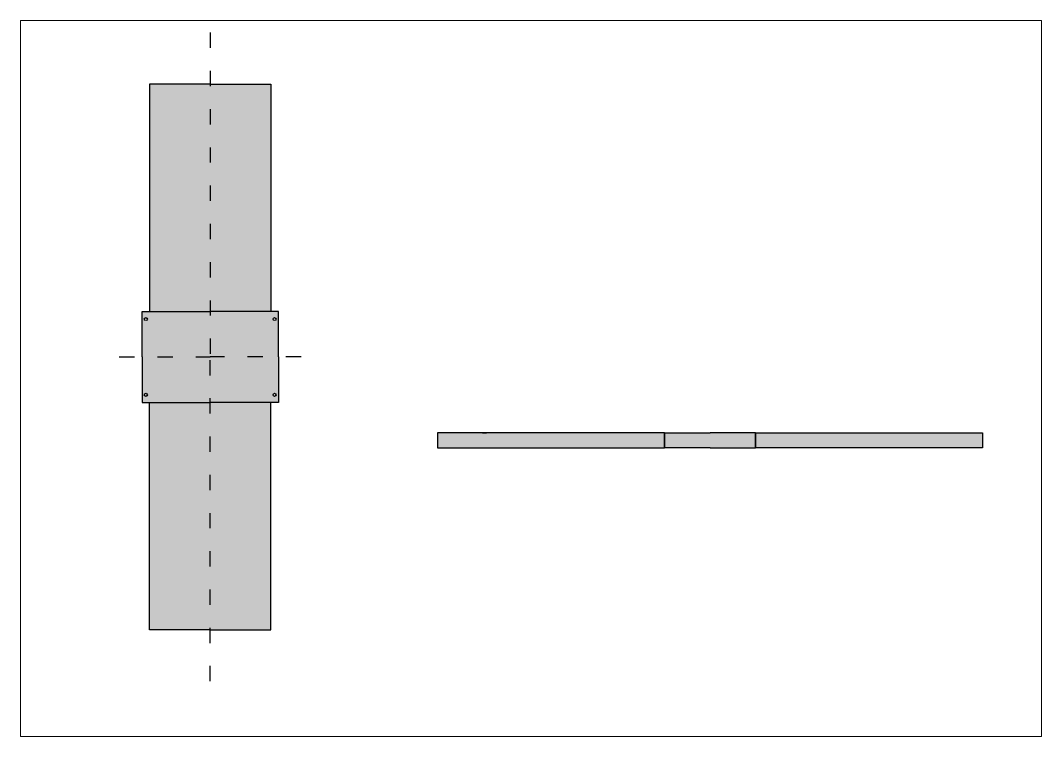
# Paper-space layout 'mid' of a CAD drawing. Header units: millimetres. Extents: x 29 to 262, y 20 to 183.
# The model-space entities are those that its viewports show. They can reach past a viewport. Long polylines and large blocks are cut down to what shows.
import ezdxf

# ---------------------------------------------------------------- set-up
doc = ezdxf.new("R2010")
doc.units = ezdxf.units.MM
doc.linetypes.add('ACAD_ISO03W100', pattern=[30, 12, -18])
doc.layers.add('middle', color=190, linetype='Continuous')
doc.layers.add('supports', color=90, linetype='Continuous')

msp = doc.modelspace()

# ---------------------------------------------------------------- hatches: boundary and pattern name
at = {"layer": 'middle', "lineweight": 140, "transparency": 33554457}
h = msp.add_hatch(color=256, dxfattribs=at)
h.paths.add_polyline_path([(24, 37), (20, 37), (20, 22), (24, 22)])
h.paths.add_polyline_path([(20, 37), (16, 37), (16, 22), (20, 22)])
h.paths.add_polyline_path([(24, 58), (20, 58), (20, 43), (24, 43)])
h.paths.add_polyline_path([(20, 58), (16, 58), (16, 43), (20, 43)])
at = {"layer": 'middle', "lineweight": 140, "true_color": 0xd19cc7, "transparency": 33554523}
h = msp.add_hatch(color=9, dxfattribs=at)
h.paths.add_polyline_path([(20, 43), (15.5, 43), (15.5, 40), (20, 40)])
h.paths.add_polyline_path([(15.65, 42.5, -1), (15.85, 42.5, -1)], flags=16)
h.paths.add_polyline_path([(24.5, 43), (24, 43), (20, 43), (20, 40), (24.5, 40)])
h.paths.add_polyline_path([(24.15, 42.5, -1), (24.35, 42.5, -1)], flags=16)
h.paths.add_polyline_path([(24.5, 40), (20, 40), (20, 37), (24.5, 37)])
h.paths.add_polyline_path([(24.35, 37.5, -1), (24.15, 37.5, -1)], flags=16)
h.paths.add_polyline_path([(20, 40), (15.5, 40), (15.5, 37), (20, 37)])
h.paths.add_polyline_path([(15.85, 37.5, -1), (15.65, 37.5, -1)], flags=16)
at = {"layer": 'middle', "transparency": 33554457}
h = msp.add_hatch(color=256, dxfattribs=at)
h.paths.add_polyline_path([(50, 35), (35, 35), (35, 34), (50, 34)])
h.paths.add_polyline_path([(71, 35), (56, 35), (56, 34), (71, 34)])
at = {"layer": 'middle', "true_color": 0xd19cc7, "transparency": 33554523}
msp.add_hatch(color=9, dxfattribs=at).paths.add_polyline_path([(56, 35), (53, 35), (50, 35), (50, 34), (53, 34), (56, 34)])

# ---------------------------------------------------------------- linework, layer by layer
at = {"layer": 'middle', "linetype": 'ACAD_ISO03W100', "transparency": 33554664}
for p in [(20, 61.4), (20, 61.4), (14, 40), (14, 40), (20, 18.6), (26, 40)]:
    msp.add_line(p, (20, 40), dxfattribs=at)
at = {"layer": 'middle', "transparency": 33554664}
for p, q in [((15.5, 43), (16, 43)), ((24.5, 43), (24, 43)), ((15.5, 37), (16, 37)), ((37.98074, 35), (38.25, 35)), ((50, 35), (53, 35)), ((50, 34), (50, 35)), ((56, 35), (53, 35)), ((56, 35), (56, 34)), ((56, 34), (56, 35)), ((53, 34), (50, 34)), ((53, 34), (56, 34))]:
    msp.add_line(p, q, dxfattribs=at)
at = {"layer": 'middle', "linetype": 'ACAD_ISO03W100'}
for p in [(26, 40), (20, 18.6)]:
    msp.add_line(p, (20, 40), dxfattribs=at)
at = {"layer": 'middle'}
for p, q in [((24.5, 37), (24, 37)), ((50, 35), (50, 34))]:
    msp.add_line(p, q, dxfattribs=at)
at = {"layer": 'middle', "transparency": 33554687}
for p, q in [((50, 35), (35, 35)), ((35, 35), (35, 34)), ((56, 35), (71, 35)), ((71, 35), (71, 34)), ((35, 34), (50, 34)), ((71, 34), (56, 34))]:
    msp.add_line(p, q, dxfattribs=at)
at = {"layer": 'middle', "transparency": 33554664}
for points in [[(20, 58), (16, 58), (16, 43)], [(20, 58), (24, 58), (24, 43)], [(15.5, 40), (15.5, 43), (20, 43)], [(24.5, 40), (24.5, 43), (20, 43)], [(15.5, 40), (15.5, 37), (20, 37)], [(20, 22), (16, 22), (16, 37)], [(20, 22), (24, 22), (24, 37)]]:
    msp.add_lwpolyline(points, dxfattribs=at)
at = {"layer": 'middle'}
msp.add_lwpolyline([(24.5, 40), (24.5, 37), (20, 37)], dxfattribs=at)
at = {"layer": 'middle', "transparency": 33554664}
for centre in [(15.75, 42.5), (24.25, 42.5), (15.75, 37.5)]:
    msp.add_circle(centre, 0.1, dxfattribs=at)
at = {"layer": 'middle'}
msp.add_circle((24.25, 37.5), 0.1, dxfattribs=at)

psp = doc.layouts.new('mid')

# ---------------------------------------------------------------- viewports
at = {"layer": 'supports', "transparency": 33554664, "view_target_point": (22.675, 39.1)}
vp = psp.add_viewport(center=(145.29, 101.83), size=(232.46, 162.9325), view_center_point=(18.50575, -0.5222), view_height=47.2540922, dxfattribs=at)
vp.frozen_layers = ['supports']

doc.saveas('drawing.dxf')
